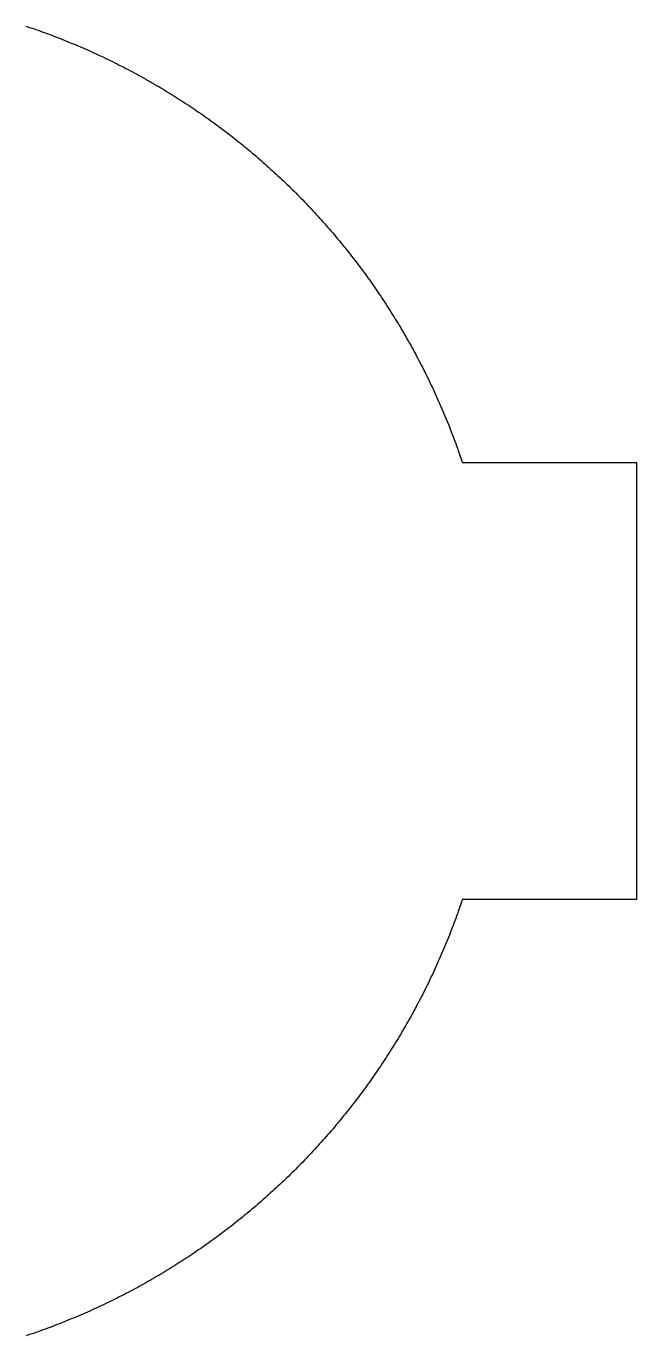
# Model space of a CAD drawing. Extents: x 24409 to 54330, y 24409 to 53937.
# Drawn here: x 43307 to 54330, y 27559 to 51181 of the extents above; entities that cross this region are included whole.
import ezdxf

# ---------------------------------------------------------------- set-up
doc = ezdxf.new("R2010")
doc.units = 0

msp = doc.modelspace()

# ---------------------------------------------------------------- linework, layer by layer
at = {"layer": 'Layer 1'}
for p, q in [((43307.1, 51181.1), (43350.628903, 51166.50135)), ((43350.628903, 51166.50135), (43394.084214, 51151.749388)), ((43394.084214, 51151.749388), (43437.465619, 51136.844428)), ((43437.465619, 51136.844428), (43480.772804, 51121.786784)), ((43480.772804, 51121.786784), (43524.005454, 51106.576771)), ((43524.005454, 51106.576771), (43567.163257, 51091.214701)), ((43567.163257, 51091.214701), (43610.245899, 51075.700888)), ((43610.245899, 51075.700888), (43653.253065, 51060.035647)), ((43653.253065, 51060.035647), (43696.184442, 51044.219292)), ((43696.184442, 51044.219292), (43739.039715, 51028.252136)), ((43739.039715, 51028.252136), (43781.818572, 51012.134493)), ((43781.818572, 51012.134493), (43824.520698, 50995.866676)), ((43824.520698, 50995.866676), (43867.145779, 50979.449001)), ((43867.145779, 50979.449001), (43909.693501, 50962.88178)), ((43909.693501, 50962.88178), (43952.163551, 50946.165328)), ((43952.163551, 50946.165328), (43994.555615, 50929.299957)), ((43994.555615, 50929.299957), (44036.869379, 50912.285984)), ((44036.869379, 50912.285984), (44079.104528, 50895.12372)), ((44079.104528, 50895.12372), (44121.26075, 50877.81348)), ((44121.26075, 50877.81348), (44163.33773, 50860.355578)), ((44163.33773, 50860.355578), (44205.335155, 50842.750327)), ((44205.335155, 50842.750327), (44247.25271, 50824.998042)), ((44247.25271, 50824.998042), (44289.090081, 50807.099037)), ((44289.090081, 50807.099037), (44330.846956, 50789.053624)), ((44330.846956, 50789.053624), (44372.52302, 50770.862119)), ((44372.52302, 50770.862119), (44414.117958, 50752.524834)), ((44414.117958, 50752.524834), (44455.631459, 50734.042084)), ((44455.631459, 50734.042084), (44497.063206, 50715.414183)), ((44497.063206, 50715.414183), (44538.412887, 50696.641444)), ((44538.412887, 50696.641444), (44579.680188, 50677.724182)), ((44579.680188, 50677.724182), (44620.864795, 50658.66271)), ((44620.864795, 50658.66271), (44661.966394, 50639.457342)), ((44661.966394, 50639.457342), (44702.984671, 50620.108391)), ((44702.984671, 50620.108391), (44743.919312, 50600.616173)), ((44743.919312, 50600.616173), (44784.770004, 50580.981)), ((44784.770004, 50580.981), (44825.536432, 50561.203186)), ((44825.536432, 50561.203186), (44866.218283, 50541.283046)), ((44866.218283, 50541.283046), (44906.815243, 50521.220893)), ((44906.815243, 50521.220893), (44947.326998, 50501.017041)), ((44947.326998, 50501.017041), (44987.753234, 50480.671804)), ((44987.753234, 50480.671804), (45028.093638, 50460.185496)), ((45028.093638, 50460.185496), (45068.347895, 50439.55843)), ((45068.347895, 50439.55843), (45108.515691, 50418.79092)), ((45108.515691, 50418.79092), (45148.596714, 50397.883281)), ((45148.596714, 50397.883281), (45188.590648, 50376.835826)), ((45188.590648, 50376.835826), (45228.49718, 50355.648869)), ((45228.49718, 50355.648869), (45268.315997, 50334.322724)), ((45268.315997, 50334.322724), (45308.046784, 50312.857705)), ((45308.046784, 50312.857705), (45347.689227, 50291.254125)), ((45347.689227, 50291.254125), (45387.243013, 50269.512299)), ((45387.243013, 50269.512299), (45426.707827, 50247.63254)), ((45426.707827, 50247.63254), (45466.083357, 50225.615162)), ((45466.083357, 50225.615162), (45505.369288, 50203.460479)), ((45505.369288, 50203.460479), (45544.565305, 50181.168805)), ((45544.565305, 50181.168805), (45583.671097, 50158.740454)), ((45583.671097, 50158.740454), (45622.686347, 50136.175739)), ((45622.686347, 50136.175739), (45661.610744, 50113.474975)), ((45661.610744, 50113.474975), (45700.443972, 50090.638475)), ((45700.443972, 50090.638475), (45739.185718, 50067.666553)), ((45739.185718, 50067.666553), (45777.835668, 50044.559523)), ((45777.835668, 50044.559523), (45816.393508, 50021.317699)), ((45816.393508, 50021.317699), (45854.858925, 49997.941395)), ((45854.858925, 49997.941395), (45893.231604, 49974.430924)), ((45893.231604, 49974.430924), (45931.511232, 49950.786601)), ((45931.511232, 49950.786601), (45969.697494, 49927.008738)), ((45969.697494, 49927.008738), (46007.790078, 49903.097651)), ((46007.790078, 49903.097651), (46045.788668, 49879.053653)), ((46045.788668, 49879.053653), (46083.692952, 49854.877058)), ((46083.692952, 49854.877058), (46121.502615, 49830.56818)), ((46121.502615, 49830.56818), (46159.217344, 49806.127332)), ((46159.217344, 49806.127332), (46196.836824, 49781.554828)), ((46196.836824, 49781.554828), (46234.360742, 49756.850983)), ((46234.360742, 49756.850983), (46271.788784, 49732.01611)), ((46271.788784, 49732.01611), (46309.120637, 49707.050523)), ((46309.120637, 49707.050523), (46346.355985, 49681.954535)), ((46346.355985, 49681.954535), (46383.494516, 49656.728461)), ((46383.494516, 49656.728461), (46420.535915, 49631.372615)), ((46420.535915, 49631.372615), (46457.479869, 49605.887311)), ((46457.479869, 49605.887311), (46494.326064, 49580.272861)), ((46494.326064, 49580.272861), (46531.074185, 49554.529581)), ((46531.074185, 49554.529581), (46567.72392, 49528.657783)), ((46567.72392, 49528.657783), (46604.274954, 49502.657782)), ((46604.274954, 49502.657782), (46640.726974, 49476.529892)), ((46640.726974, 49476.529892), (46677.079665, 49450.274427)), ((46677.079665, 49450.274427), (46713.332713, 49423.8917)), ((46713.332713, 49423.8917), (46749.485806, 49397.382025)), ((46749.485806, 49397.382025), (46785.538628, 49370.745716)), ((46785.538628, 49370.745716), (46821.490867, 49343.983088)), ((46821.490867, 49343.983088), (46857.342208, 49317.094453)), ((46857.342208, 49317.094453), (46893.092337, 49290.080125)), ((46893.092337, 49290.080125), (46928.74094, 49262.940419)), ((46928.74094, 49262.940419), (46964.287705, 49235.675649)), ((46964.287705, 49235.675649), (46999.732316, 49208.286128)), ((46999.732316, 49208.286128), (47035.07446, 49180.77217)), ((47035.07446, 49180.77217), (47070.313824, 49153.134088)), ((47070.313824, 49153.134088), (47105.450092, 49125.372198)), ((47105.450092, 49125.372198), (47140.482952, 49097.486812)), ((47140.482952, 49097.486812), (47175.41209, 49069.478245)), ((47175.41209, 49069.478245), (47210.237191, 49041.34681)), ((47210.237191, 49041.34681), (47244.957942, 49013.092821)), ((47244.957942, 49013.092821), (47279.574029, 48984.716593)), ((47279.574029, 48984.716593), (47314.085139, 48956.218438)), ((47314.085139, 48956.218438), (47348.490956, 48927.598671)), ((47348.490956, 48927.598671), (47382.791168, 48898.857606)), ((47382.791168, 48898.857606), (47416.98546, 48869.995556)), ((47416.98546, 48869.995556), (47451.07352, 48841.012835)), ((47451.07352, 48841.012835), (47485.055032, 48811.909758)), ((47485.055032, 48811.909758), (47518.929683, 48782.686638)), ((47518.929683, 48782.686638), (47552.697159, 48753.343789)), ((47552.697159, 48753.343789), (47586.357146, 48723.881524)), ((47586.357146, 48723.881524), (47619.909331, 48694.300158)), ((47619.909331, 48694.300158), (47653.3534, 48664.600005)), ((47653.3534, 48664.600005), (47686.689038, 48634.781378)), ((47686.689038, 48634.781378), (47719.915932, 48604.844591)), ((47719.915932, 48604.844591), (47753.033768, 48574.789958)), ((47753.033768, 48574.789958), (47786.042232, 48544.617793)), ((47786.042232, 48544.617793), (47818.941011, 48514.32841)), ((47818.941011, 48514.32841), (47851.729789, 48483.922123)), ((47851.729789, 48483.922123), (47884.408255, 48453.399245)), ((47884.408255, 48453.399245), (47916.976093, 48422.76009)), ((47916.976093, 48422.76009), (47949.43299, 48392.004973)), ((47949.43299, 48392.004973), (47981.778633, 48361.134206)), ((47981.778633, 48361.134206), (48014.012706, 48330.148104)), ((48014.012706, 48330.148104), (48046.134896, 48299.046982)), ((48046.134896, 48299.046982), (48078.14489, 48267.831151)), ((48078.14489, 48267.831151), (48110.042374, 48236.500928)), ((48110.042374, 48236.500928), (48141.827033, 48205.056624)), ((48141.827033, 48205.056624), (48173.498555, 48173.498555)), ((48173.498555, 48173.498555), (48205.056624, 48141.827033)), ((48205.056624, 48141.827033), (48236.500928, 48110.042374)), ((48236.500928, 48110.042374), (48267.831151, 48078.14489)), ((48267.831151, 48078.14489), (48299.046982, 48046.134896)), ((48299.046982, 48046.134896), (48330.148104, 48014.012706)), ((48330.148104, 48014.012706), (48361.134206, 47981.778633)), ((48361.134206, 47981.778633), (48392.004973, 47949.43299)), ((48392.004973, 47949.43299), (48422.76009, 47916.976093)), ((48422.76009, 47916.976093), (48453.399245, 47884.408255)), ((48453.399245, 47884.408255), (48483.922123, 47851.729789)), ((48483.922123, 47851.729789), (48514.32841, 47818.941011)), ((48514.32841, 47818.941011), (48544.617793, 47786.042232)), ((48544.617793, 47786.042232), (48574.789958, 47753.033768)), ((48574.789958, 47753.033768), (48604.844591, 47719.915932)), ((48604.844591, 47719.915932), (48634.781378, 47686.689038)), ((48634.781378, 47686.689038), (48664.600005, 47653.3534)), ((48664.600005, 47653.3534), (48694.300158, 47619.909331)), ((48694.300158, 47619.909331), (48723.881524, 47586.357146)), ((48723.881524, 47586.357146), (48753.343789, 47552.697159)), ((48753.343789, 47552.697159), (48782.686638, 47518.929683)), ((48782.686638, 47518.929683), (48811.909758, 47485.055032)), ((48811.909758, 47485.055032), (48841.012835, 47451.07352)), ((48841.012835, 47451.07352), (48869.995556, 47416.98546)), ((48869.995556, 47416.98546), (48898.857606, 47382.791168)), ((48898.857606, 47382.791168), (48927.598671, 47348.490956)), ((48927.598671, 47348.490956), (48956.218438, 47314.085139)), ((48956.218438, 47314.085139), (48984.716593, 47279.574029)), ((48984.716593, 47279.574029), (49013.092821, 47244.957942)), ((49013.092821, 47244.957942), (49041.34681, 47210.237191)), ((49041.34681, 47210.237191), (49069.478245, 47175.41209)), ((49069.478245, 47175.41209), (49097.486812, 47140.482952)), ((49097.486812, 47140.482952), (49125.372198, 47105.450092)), ((49125.372198, 47105.450092), (49153.134088, 47070.313824)), ((49153.134088, 47070.313824), (49180.77217, 47035.07446)), ((49180.77217, 47035.07446), (49208.286128, 46999.732316)), ((49208.286128, 46999.732316), (49235.675649, 46964.287705)), ((49235.675649, 46964.287705), (49262.940419, 46928.74094)), ((49262.940419, 46928.74094), (49290.080125, 46893.092337)), ((49290.080125, 46893.092337), (49317.094453, 46857.342208)), ((49317.094453, 46857.342208), (49343.983088, 46821.490867)), ((49343.983088, 46821.490867), (49370.745716, 46785.538628)), ((49370.745716, 46785.538628), (49397.382025, 46749.485806)), ((49397.382025, 46749.485806), (49423.8917, 46713.332713)), ((49423.8917, 46713.332713), (49450.274427, 46677.079665)), ((49450.274427, 46677.079665), (49476.529892, 46640.726974)), ((49476.529892, 46640.726974), (49502.657782, 46604.274954)), ((49502.657782, 46604.274954), (49528.657783, 46567.72392)), ((49528.657783, 46567.72392), (49554.529581, 46531.074185)), ((49554.529581, 46531.074185), (49580.272861, 46494.326064)), ((49580.272861, 46494.326064), (49605.887311, 46457.479869)), ((49605.887311, 46457.479869), (49631.372615, 46420.535915)), ((49631.372615, 46420.535915), (49656.728461, 46383.494516)), ((49656.728461, 46383.494516), (49681.954535, 46346.355985)), ((49681.954535, 46346.355985), (49707.050523, 46309.120637)), ((49707.050523, 46309.120637), (49732.01611, 46271.788784)), ((49732.01611, 46271.788784), (49756.850983, 46234.360742)), ((49756.850983, 46234.360742), (49781.554828, 46196.836824)), ((49781.554828, 46196.836824), (49806.127332, 46159.217344)), ((49806.127332, 46159.217344), (49830.56818, 46121.502615)), ((49830.56818, 46121.502615), (49854.877058, 46083.692952)), ((49854.877058, 46083.692952), (49879.053653, 46045.788668)), ((49879.053653, 46045.788668), (49903.097651, 46007.790078)), ((49903.097651, 46007.790078), (49927.008738, 45969.697494)), ((49927.008738, 45969.697494), (49950.786601, 45931.511232)), ((49950.786601, 45931.511232), (49974.430924, 45893.231604)), ((49974.430924, 45893.231604), (49997.941395, 45854.858925)), ((49997.941395, 45854.858925), (50021.317699, 45816.393508)), ((50021.317699, 45816.393508), (50044.559523, 45777.835668)), ((50044.559523, 45777.835668), (50067.666553, 45739.185718)), ((50067.666553, 45739.185718), (50090.638475, 45700.443972)), ((50090.638475, 45700.443972), (50113.474975, 45661.610744)), ((50113.474975, 45661.610744), (50136.175739, 45622.686347)), ((50136.175739, 45622.686347), (50158.740454, 45583.671097)), ((50158.740454, 45583.671097), (50181.168805, 45544.565305)), ((50181.168805, 45544.565305), (50203.460479, 45505.369288)), ((50203.460479, 45505.369288), (50225.615162, 45466.083357)), ((50225.615162, 45466.083357), (50247.63254, 45426.707827)), ((50247.63254, 45426.707827), (50269.512299, 45387.243013)), ((50269.512299, 45387.243013), (50291.254125, 45347.689227)), ((50291.254125, 45347.689227), (50312.857705, 45308.046784)), ((50312.857705, 45308.046784), (50334.322724, 45268.315997)), ((50334.322724, 45268.315997), (50355.648869, 45228.49718)), ((50355.648869, 45228.49718), (50376.835826, 45188.590648)), ((50376.835826, 45188.590648), (50397.883281, 45148.596714)), ((50397.883281, 45148.596714), (50418.79092, 45108.515691)), ((50418.79092, 45108.515691), (50439.55843, 45068.347895)), ((50439.55843, 45068.347895), (50460.185496, 45028.093638)), ((50460.185496, 45028.093638), (50480.671804, 44987.753234)), ((50480.671804, 44987.753234), (50501.017041, 44947.326998)), ((50501.017041, 44947.326998), (50521.220893, 44906.815243)), ((50521.220893, 44906.815243), (50541.283046, 44866.218283)), ((50541.283046, 44866.218283), (50561.203186, 44825.536432)), ((50561.203186, 44825.536432), (50580.981, 44784.770004)), ((50580.981, 44784.770004), (50600.616173, 44743.919312)), ((50600.616173, 44743.919312), (50620.108391, 44702.984671)), ((50620.108391, 44702.984671), (50639.457342, 44661.966394)), ((50639.457342, 44661.966394), (50658.66271, 44620.864795)), ((50658.66271, 44620.864795), (50677.724182, 44579.680188)), ((50677.724182, 44579.680188), (50696.641444, 44538.412887)), ((50696.641444, 44538.412887), (50715.414183, 44497.063206)), ((50715.414183, 44497.063206), (50734.042084, 44455.631459)), ((50734.042084, 44455.631459), (50752.524834, 44414.117958)), ((50752.524834, 44414.117958), (50770.862119, 44372.52302)), ((50770.862119, 44372.52302), (50789.053624, 44330.846956)), ((50789.053624, 44330.846956), (50807.099037, 44289.090081)), ((50807.099037, 44289.090081), (50824.998042, 44247.25271)), ((50824.998042, 44247.25271), (50842.750327, 44205.335155)), ((50842.750327, 44205.335155), (50860.355578, 44163.33773)), ((50860.355578, 44163.33773), (50877.81348, 44121.26075)), ((50877.81348, 44121.26075), (50895.12372, 44079.104528)), ((50895.12372, 44079.104528), (50912.285984, 44036.869379)), ((50912.285984, 44036.869379), (50929.299957, 43994.555615)), ((50929.299957, 43994.555615), (50946.165328, 43952.163551)), ((50946.165328, 43952.163551), (50962.88178, 43909.693501)), ((50962.88178, 43909.693501), (50979.449001, 43867.145779)), ((50979.449001, 43867.145779), (50995.866676, 43824.520698)), ((50995.866676, 43824.520698), (51012.134493, 43781.818572)), ((51012.134493, 43781.818572), (51028.252136, 43739.039715)), ((51028.252136, 43739.039715), (51044.219292, 43696.184442)), ((51044.219292, 43696.184442), (51060.035647, 43653.253065)), ((51060.035647, 43653.253065), (51075.700888, 43610.245899)), ((51075.700888, 43610.245899), (51091.214701, 43567.163257)), ((51091.214701, 43567.163257), (51106.576771, 43524.005454)), ((51106.576771, 43524.005454), (51121.786784, 43480.772804)), ((51121.786784, 43480.772804), (51136.844428, 43437.465619)), ((51136.844428, 43437.465619), (51151.749388, 43394.084214)), ((51151.749388, 43394.084214), (51166.50135, 43350.628903)), ((51166.50135, 43350.628903), (51181.1, 43307.1)), ((54330, 43307), (51181, 43307)), ((54330, 35433), (54330, 43307)), ((51181.1, 35433.1), (51166.50135, 35389.571097)), ((51181, 35433), (54330, 35433)), ((51106.576771, 35216.194546), (51091.214701, 35173.036743)), ((51121.786784, 35259.427196), (51106.576771, 35216.194546)), ((51136.844428, 35302.734381), (51121.786784, 35259.427196)), ((51151.749388, 35346.115786), (51136.844428, 35302.734381)), ((51166.50135, 35389.571097), (51151.749388, 35346.115786)), ((51028.252136, 35001.160285), (51012.134493, 34958.381428)), ((51044.219292, 35044.015558), (51028.252136, 35001.160285)), ((51060.035647, 35086.946935), (51044.219292, 35044.015558)), ((51075.700888, 35129.954101), (51060.035647, 35086.946935)), ((51091.214701, 35173.036743), (51075.700888, 35129.954101)), ((50929.299957, 34745.644385), (50912.285984, 34703.330621)), ((50946.165328, 34788.036449), (50929.299957, 34745.644385)), ((50962.88178, 34830.506499), (50946.165328, 34788.036449)), ((50979.449001, 34873.054221), (50962.88178, 34830.506499)), ((50995.866676, 34915.679302), (50979.449001, 34873.054221)), ((51012.134493, 34958.381428), (50995.866676, 34915.679302)), ((50824.998042, 34492.94729), (50807.099037, 34451.109919)), ((50842.750327, 34534.864845), (50824.998042, 34492.94729)), ((50860.355578, 34576.86227), (50842.750327, 34534.864845)), ((50877.81348, 34618.93925), (50860.355578, 34576.86227)), ((50895.12372, 34661.095472), (50877.81348, 34618.93925)), ((50912.285984, 34703.330621), (50895.12372, 34661.095472)), ((50734.042084, 34284.568541), (50715.414183, 34243.136794)), ((50752.524834, 34326.082042), (50734.042084, 34284.568541)), ((50770.862119, 34367.67698), (50752.524834, 34326.082042)), ((50789.053624, 34409.353044), (50770.862119, 34367.67698)), ((50807.099037, 34451.109919), (50789.053624, 34409.353044)), ((50620.108391, 34037.215329), (50600.616173, 33996.280688)), ((50639.457342, 34078.233606), (50620.108391, 34037.215329)), ((50658.66271, 34119.335205), (50639.457342, 34078.233606)), ((50677.724182, 34160.519812), (50658.66271, 34119.335205)), ((50696.641444, 34201.787113), (50677.724182, 34160.519812)), ((50715.414183, 34243.136794), (50696.641444, 34201.787113)), ((50501.017041, 33792.873002), (50480.671804, 33752.446766)), ((50521.220893, 33833.384757), (50501.017041, 33792.873002)), ((50541.283046, 33873.981717), (50521.220893, 33833.384757)), ((50561.203186, 33914.663568), (50541.283046, 33873.981717)), ((50580.981, 33955.429996), (50561.203186, 33914.663568)), ((50600.616173, 33996.280688), (50580.981, 33955.429996)), ((50376.835826, 33551.609352), (50355.648869, 33511.70282)), ((50397.883281, 33591.603286), (50376.835826, 33551.609352)), ((50418.79092, 33631.684309), (50397.883281, 33591.603286)), ((50439.55843, 33671.852105), (50418.79092, 33631.684309)), ((50460.185496, 33712.106362), (50439.55843, 33671.852105)), ((50480.671804, 33752.446766), (50460.185496, 33712.106362)), ((50247.63254, 33313.492173), (50225.615162, 33274.116643)), ((50269.512299, 33352.956987), (50247.63254, 33313.492173)), ((50291.254125, 33392.510773), (50269.512299, 33352.956987)), ((50312.857705, 33432.153216), (50291.254125, 33392.510773)), ((50334.322724, 33471.884003), (50312.857705, 33432.153216)), ((50355.648869, 33511.70282), (50334.322724, 33471.884003)), ((50113.474975, 33078.589256), (50090.638475, 33039.756028)), ((50136.175739, 33117.513653), (50113.474975, 33078.589256)), ((50158.740454, 33156.528903), (50136.175739, 33117.513653)), ((50181.168805, 33195.634695), (50158.740454, 33156.528903)), ((50203.460479, 33234.830712), (50181.168805, 33195.634695)), ((50225.615162, 33274.116643), (50203.460479, 33234.830712)), ((49974.430924, 32846.968396), (49950.786601, 32808.688768)), ((49997.941395, 32885.341075), (49974.430924, 32846.968396)), ((50021.317699, 32923.806492), (49997.941395, 32885.341075)), ((50044.559523, 32962.364332), (50021.317699, 32923.806492)), ((50067.666553, 33001.014282), (50044.559523, 32962.364332)), ((50090.638475, 33039.756028), (50067.666553, 33001.014282)), ((49830.56818, 32618.697385), (49806.127332, 32580.982656)), ((49854.877058, 32656.507048), (49830.56818, 32618.697385)), ((49879.053653, 32694.411332), (49854.877058, 32656.507048)), ((49903.097651, 32732.409922), (49879.053653, 32694.411332)), ((49927.008738, 32770.502506), (49903.097651, 32732.409922)), ((49950.786601, 32808.688768), (49927.008738, 32770.502506)), ((49681.954535, 32393.844015), (49656.728461, 32356.705484)), ((49707.050523, 32431.079363), (49681.954535, 32393.844015)), ((49732.01611, 32468.411216), (49707.050523, 32431.079363)), ((49756.850983, 32505.839258), (49732.01611, 32468.411216)), ((49781.554828, 32543.363176), (49756.850983, 32505.839258)), ((49806.127332, 32580.982656), (49781.554828, 32543.363176)), ((49502.657782, 32135.925046), (49476.529892, 32099.473026)), ((49528.657783, 32172.47608), (49502.657782, 32135.925046)), ((49554.529581, 32209.125815), (49528.657783, 32172.47608)), ((49580.272861, 32245.873936), (49554.529581, 32209.125815)), ((49605.887311, 32282.720131), (49580.272861, 32245.873936)), ((49631.372615, 32319.664085), (49605.887311, 32282.720131)), ((49656.728461, 32356.705484), (49631.372615, 32319.664085)), ((49343.983088, 31918.709133), (49317.094453, 31882.857792)), ((49370.745716, 31954.661372), (49343.983088, 31918.709133)), ((49397.382025, 31990.714194), (49370.745716, 31954.661372)), ((49423.8917, 32026.867287), (49397.382025, 31990.714194)), ((49450.274427, 32063.120335), (49423.8917, 32026.867287)), ((49476.529892, 32099.473026), (49450.274427, 32063.120335)), ((49153.134088, 31669.886176), (49125.372198, 31634.749908)), ((49180.77217, 31705.12554), (49153.134088, 31669.886176)), ((49208.286128, 31740.467684), (49180.77217, 31705.12554)), ((49235.675649, 31775.912295), (49208.286128, 31740.467684)), ((49262.940419, 31811.45906), (49235.675649, 31775.912295)), ((49290.080125, 31847.107663), (49262.940419, 31811.45906)), ((49317.094453, 31882.857792), (49290.080125, 31847.107663)), ((48956.218438, 31426.114861), (48927.598671, 31391.709044)), ((48984.716593, 31460.625971), (48956.218438, 31426.114861)), ((49013.092821, 31495.242058), (48984.716593, 31460.625971)), ((49041.34681, 31529.962809), (49013.092821, 31495.242058)), ((49069.478245, 31564.78791), (49041.34681, 31529.962809)), ((49097.486812, 31599.717048), (49069.478245, 31564.78791)), ((49125.372198, 31634.749908), (49097.486812, 31599.717048)), ((48753.343789, 31187.502841), (48723.881524, 31153.842854)), ((48782.686638, 31221.270317), (48753.343789, 31187.502841)), ((48811.909758, 31255.144968), (48782.686638, 31221.270317)), ((48841.012835, 31289.12648), (48811.909758, 31255.144968)), ((48869.995556, 31323.21454), (48841.012835, 31289.12648)), ((48898.857606, 31357.408832), (48869.995556, 31323.21454)), ((48927.598671, 31391.709044), (48898.857606, 31357.408832)), ((48544.617793, 30954.157768), (48514.32841, 30921.258989)), ((48574.789958, 30987.166232), (48544.617793, 30954.157768)), ((48604.844591, 31020.284068), (48574.789958, 30987.166232)), ((48634.781378, 31053.510962), (48604.844591, 31020.284068)), ((48664.600005, 31086.8466), (48634.781378, 31053.510962)), ((48694.300158, 31120.290669), (48664.600005, 31086.8466)), ((48723.881524, 31153.842854), (48694.300158, 31120.290669)), ((48330.148104, 30726.187294), (48299.046982, 30694.065104)), ((48361.134206, 30758.421367), (48330.148104, 30726.187294)), ((48392.004973, 30790.76701), (48361.134206, 30758.421367)), ((48422.76009, 30823.223907), (48392.004973, 30790.76701)), ((48453.399245, 30855.791745), (48422.76009, 30823.223907)), ((48483.922123, 30888.470211), (48453.399245, 30855.791745)), ((48514.32841, 30921.258989), (48483.922123, 30888.470211)), ((48110.042374, 30503.699072), (48078.14489, 30472.368849)), ((48141.827033, 30535.143376), (48110.042374, 30503.699072)), ((48173.498555, 30566.701445), (48141.827033, 30535.143376)), ((48205.056624, 30598.372967), (48173.498555, 30566.701445)), ((48236.500928, 30630.157626), (48205.056624, 30598.372967)), ((48267.831151, 30662.05511), (48236.500928, 30630.157626)), ((48299.046982, 30694.065104), (48267.831151, 30662.05511)), ((47851.729789, 30256.277877), (47818.941011, 30225.87159)), ((47884.408255, 30286.800755), (47851.729789, 30256.277877)), ((47916.976093, 30317.43991), (47884.408255, 30286.800755)), ((47949.43299, 30348.195027), (47916.976093, 30317.43991)), ((47981.778633, 30379.065794), (47949.43299, 30348.195027)), ((48014.012706, 30410.051896), (47981.778633, 30379.065794)), ((48046.134896, 30441.153018), (48014.012706, 30410.051896)), ((48078.14489, 30472.368849), (48046.134896, 30441.153018)), ((47586.357146, 30016.318476), (47552.697159, 29986.856211)), ((47619.909331, 30045.899842), (47586.357146, 30016.318476)), ((47653.3534, 30075.599995), (47619.909331, 30045.899842)), ((47686.689038, 30105.418622), (47653.3534, 30075.599995)), ((47719.915932, 30135.355409), (47686.689038, 30105.418622)), ((47753.033768, 30165.410042), (47719.915932, 30135.355409)), ((47786.042232, 30195.582207), (47753.033768, 30165.410042)), ((47818.941011, 30225.87159), (47786.042232, 30195.582207)), ((47314.085139, 29783.981562), (47279.574029, 29755.483407)), ((47348.490956, 29812.601329), (47314.085139, 29783.981562)), ((47382.791168, 29841.342394), (47348.490956, 29812.601329)), ((47416.98546, 29870.204444), (47382.791168, 29841.342394)), ((47451.07352, 29899.187165), (47416.98546, 29870.204444)), ((47485.055032, 29928.290242), (47451.07352, 29899.187165)), ((47518.929683, 29957.513362), (47485.055032, 29928.290242)), ((47552.697159, 29986.856211), (47518.929683, 29957.513362)), ((46999.732316, 29531.913872), (46964.287705, 29504.524351)), ((47035.07446, 29559.42783), (46999.732316, 29531.913872)), ((47070.313824, 29587.065912), (47035.07446, 29559.42783)), ((47105.450092, 29614.827802), (47070.313824, 29587.065912)), ((47140.482952, 29642.713188), (47105.450092, 29614.827802)), ((47175.41209, 29670.721755), (47140.482952, 29642.713188)), ((47210.237191, 29698.85319), (47175.41209, 29670.721755)), ((47244.957942, 29727.107179), (47210.237191, 29698.85319)), ((47279.574029, 29755.483407), (47244.957942, 29727.107179)), ((46713.332713, 29316.3083), (46677.079665, 29289.925573)), ((46749.485806, 29342.817975), (46713.332713, 29316.3083)), ((46785.538628, 29369.454284), (46749.485806, 29342.817975)), ((46821.490867, 29396.216912), (46785.538628, 29369.454284)), ((46857.342208, 29423.105547), (46821.490867, 29396.216912)), ((46893.092337, 29450.119875), (46857.342208, 29423.105547)), ((46928.74094, 29477.259581), (46893.092337, 29450.119875)), ((46964.287705, 29504.524351), (46928.74094, 29477.259581)), ((46346.355985, 29058.245465), (46309.120637, 29033.149477)), ((46383.494516, 29083.471539), (46346.355985, 29058.245465)), ((46420.535915, 29108.827385), (46383.494516, 29083.471539)), ((46457.479869, 29134.312689), (46420.535915, 29108.827385)), ((46494.326064, 29159.927139), (46457.479869, 29134.312689)), ((46531.074185, 29185.670419), (46494.326064, 29159.927139)), ((46567.72392, 29211.542217), (46531.074185, 29185.670419)), ((46604.274954, 29237.542218), (46567.72392, 29211.542217)), ((46640.726974, 29263.670108), (46604.274954, 29237.542218)), ((46677.079665, 29289.925573), (46640.726974, 29263.670108)), ((46007.790078, 28837.102349), (45969.697494, 28813.191262)), ((46045.788668, 28861.146347), (46007.790078, 28837.102349)), ((46083.692952, 28885.322942), (46045.788668, 28861.146347)), ((46121.502615, 28909.63182), (46083.692952, 28885.322942)), ((46159.217344, 28934.072668), (46121.502615, 28909.63182)), ((46196.836824, 28958.645172), (46159.217344, 28934.072668)), ((46234.360742, 28983.349017), (46196.836824, 28958.645172)), ((46271.788784, 29008.18389), (46234.360742, 28983.349017)), ((46309.120637, 29033.149477), (46271.788784, 29008.18389)), ((45622.686347, 28604.024261), (45583.671097, 28581.459546)), ((45661.610744, 28626.725025), (45622.686347, 28604.024261)), ((45700.443972, 28649.561525), (45661.610744, 28626.725025)), ((45739.185718, 28672.533447), (45700.443972, 28649.561525)), ((45777.835668, 28695.640477), (45739.185718, 28672.533447)), ((45816.393508, 28718.882301), (45777.835668, 28695.640477)), ((45854.858925, 28742.258605), (45816.393508, 28718.882301)), ((45893.231604, 28765.769076), (45854.858925, 28742.258605)), ((45931.511232, 28789.413399), (45893.231604, 28765.769076)), ((45969.697494, 28813.191262), (45931.511232, 28789.413399)), ((45188.590648, 28363.364174), (45148.596714, 28342.316719)), ((45228.49718, 28384.551131), (45188.590648, 28363.364174)), ((45268.315997, 28405.877276), (45228.49718, 28384.551131)), ((45308.046784, 28427.342295), (45268.315997, 28405.877276)), ((45347.689227, 28448.945875), (45308.046784, 28427.342295)), ((45387.243013, 28470.687701), (45347.689227, 28448.945875)), ((45426.707827, 28492.56746), (45387.243013, 28470.687701)), ((45466.083357, 28514.584838), (45426.707827, 28492.56746)), ((45505.369288, 28536.739521), (45466.083357, 28514.584838)), ((45544.565305, 28559.031195), (45505.369288, 28536.739521)), ((45583.671097, 28581.459546), (45544.565305, 28559.031195)), ((44702.984671, 28120.091609), (44661.966394, 28100.742658)), ((44743.919312, 28139.583827), (44702.984671, 28120.091609)), ((44784.770004, 28159.219), (44743.919312, 28139.583827)), ((44825.536432, 28178.996814), (44784.770004, 28159.219)), ((44866.218283, 28198.916954), (44825.536432, 28178.996814)), ((44906.815243, 28218.979107), (44866.218283, 28198.916954)), ((44947.326998, 28239.182959), (44906.815243, 28218.979107)), ((44987.753234, 28259.528196), (44947.326998, 28239.182959)), ((45028.093638, 28280.014504), (44987.753234, 28259.528196)), ((45068.347895, 28300.64157), (45028.093638, 28280.014504)), ((45108.515691, 28321.40908), (45068.347895, 28300.64157)), ((45148.596714, 28342.316719), (45108.515691, 28321.40908)), ((44163.33773, 27879.844422), (44121.26075, 27862.38652)), ((44205.335155, 27897.449673), (44163.33773, 27879.844422)), ((44247.25271, 27915.201958), (44205.335155, 27897.449673)), ((44289.090081, 27933.100963), (44247.25271, 27915.201958)), ((44330.846956, 27951.146376), (44289.090081, 27933.100963)), ((44372.52302, 27969.337881), (44330.846956, 27951.146376)), ((44414.117958, 27987.675166), (44372.52302, 27969.337881)), ((44455.631459, 28006.157916), (44414.117958, 27987.675166)), ((44497.063206, 28024.785817), (44455.631459, 28006.157916)), ((44538.412887, 28043.558556), (44497.063206, 28024.785817)), ((44579.680188, 28062.475818), (44538.412887, 28043.558556)), ((44620.864795, 28081.53729), (44579.680188, 28062.475818)), ((44661.966394, 28100.742658), (44620.864795, 28081.53729)), ((43567.163257, 27648.985299), (43524.005454, 27633.623229)), ((43610.245899, 27664.499112), (43567.163257, 27648.985299)), ((43653.253065, 27680.164353), (43610.245899, 27664.499112)), ((43696.184442, 27695.980708), (43653.253065, 27680.164353)), ((43739.039715, 27711.947864), (43696.184442, 27695.980708)), ((43781.818572, 27728.065507), (43739.039715, 27711.947864)), ((43824.520698, 27744.333324), (43781.818572, 27728.065507)), ((43867.145779, 27760.750999), (43824.520698, 27744.333324)), ((43909.693501, 27777.31822), (43867.145779, 27760.750999)), ((43952.163551, 27794.034672), (43909.693501, 27777.31822)), ((43994.555615, 27810.900043), (43952.163551, 27794.034672)), ((44036.869379, 27827.914016), (43994.555615, 27810.900043)), ((44079.104528, 27845.07628), (44036.869379, 27827.914016)), ((44121.26075, 27862.38652), (44079.104528, 27845.07628)), ((43350.628903, 27573.69865), (43307.1, 27559.1)), ((43394.084214, 27588.450612), (43350.628903, 27573.69865)), ((43437.465619, 27603.355572), (43394.084214, 27588.450612)), ((43480.772804, 27618.413216), (43437.465619, 27603.355572)), ((43524.005454, 27633.623229), (43480.772804, 27618.413216))]:
    msp.add_line(p, q, dxfattribs=at)

doc.saveas('drawing.dxf')
